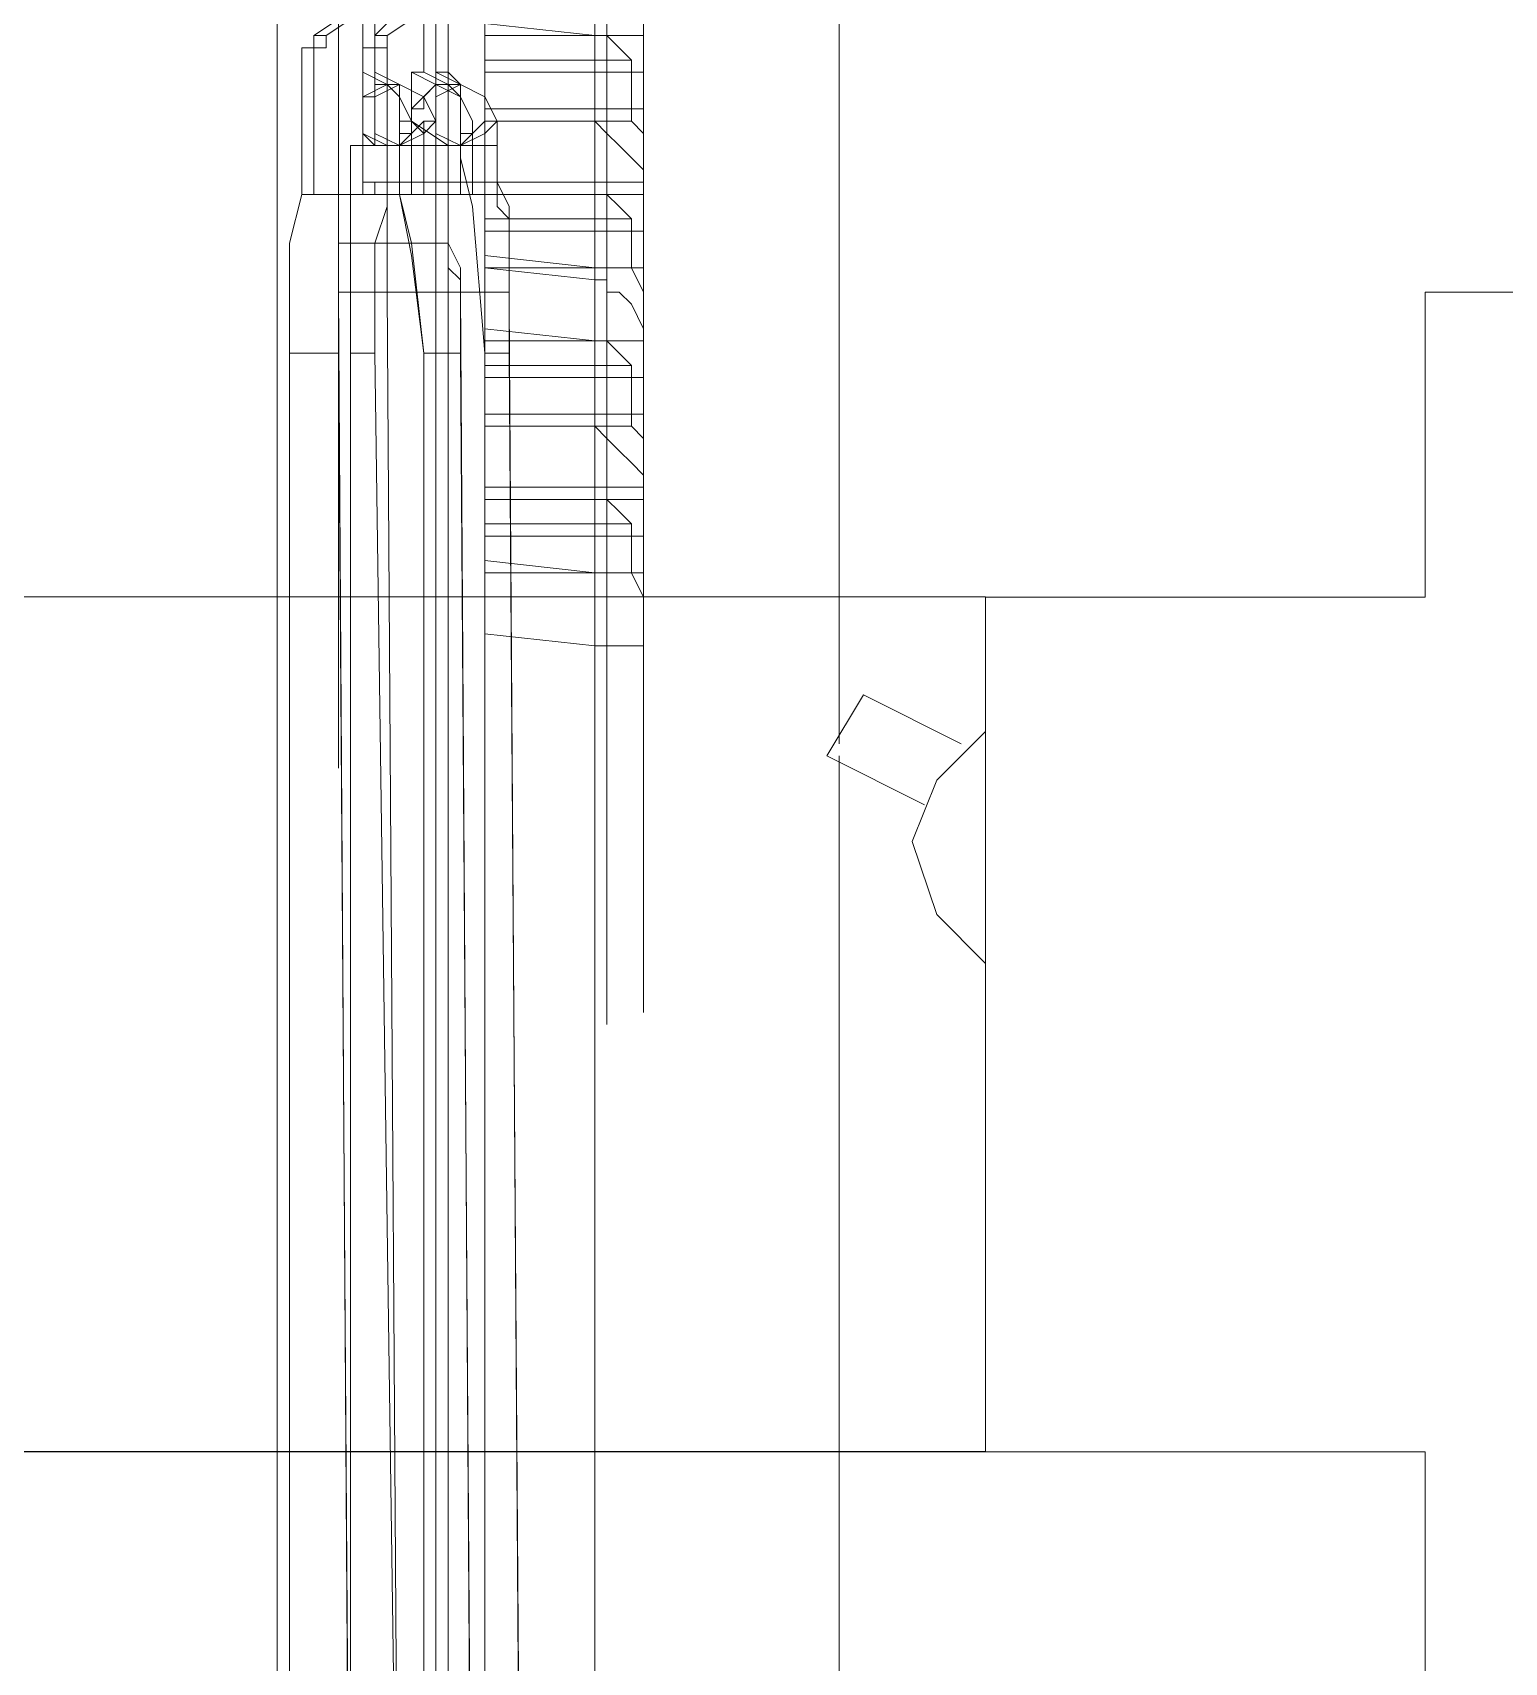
# Model space of a CAD drawing. Header units: millimetres. Extents: x 2991 to 3503, y 2795 to 2987.
# Drawn here: x 3360.063 to 3362.05, y 2821.825 to 2824.025 of the extents above; entities that cross this region are included whole.
import ezdxf

# ---------------------------------------------------------------- set-up
doc = ezdxf.new("R2010")
doc.units = ezdxf.units.MM
doc.layers.add('PDF_Geometry', color=7, linetype='Continuous')

# ---------------------------------------------------------------- blocks, each defined once
blk = doc.blocks.new('06 Vista Lateral - 3 modulo')
at = {"layer": 'PDF_Geometry', "color": 0, "lineweight": 18}
for points in [[(-0.158166, 1.557412), (-0.158166, 1.038066), (-0.158166, 1.037425), (-0.158166, 0.518078), (-0.158166, 0.517438), (-0.158807, 0.517438)], [(-0.140232, 1.021413), (-0.140232, 0.993243), (-0.145356, 0.993243), (-0.145356, 0.658323)], [(-0.158166, 1.016929), (-0.158166, 0.562901)], [(-0.168414, 1.013086), (-0.167774, 1.013086), (-0.167133, 1.012458), (-0.167133, 1.00989), (-0.166493, 1.003491), (-0.166493, 0.531529), (-0.167133, 0.525124), (-0.167774, 0.522562), (-0.174813, 0.522562), (-0.174813, 0.534732), (-0.174813, 0.544333)], [(-0.166493, 1.003491), (-0.167133, 1.00989), (-0.167133, 1.012458), (-0.167774, 1.013086), (-0.167133, 1.013727), (-0.167133, 1.013086), (-0.166493, 1.01053), (-0.165852, 1.003491), (-0.166493, 1.003491), (-0.165852, 1.003491), (-0.165852, 0.531529), (-0.166493, 0.531529)], [(-0.174813, 0.577633), (-0.174813, 1.009256), (-0.174172, 1.009256)], [(-0.163931, 0.699303), (-0.158166, 0.699303), (-0.163931, 0.699943), (-0.163931, 0.6961), (-0.158166, 0.69546)], [(-0.173532, 0.694819), (-0.173532, 0.687133), (-0.174172, 0.684571), (-0.174172, 0.580835), (-0.173532, 0.578914), (-0.168414, 0.578914), (-0.167774, 0.580835), (-0.167133, 0.587234), (-0.167133, 0.678807), (-0.167774, 0.684571), (-0.168414, 0.687133)], [(-0.169055, 0.694819), (-0.169695, 0.694819), (-0.170336, 0.694819), (-0.170336, 0.687133), (-0.170336, 0.694819), (-0.169055, 0.694819), (-0.169055, 0.687133), (-0.168414, 0.687133), (-0.167774, 0.683931), (-0.167133, 0.678807), (-0.167133, 0.587234), (-0.167774, 0.580195)], [(-0.158166, 0.691617), (-0.163931, 0.691617), (-0.163931, 0.687774), (-0.158166, 0.687774)], [(-0.163931, 0.690976), (-0.158166, 0.690976)], [(-0.173532, 0.578914), (-0.174172, 0.580835), (-0.174172, 0.587234), (-0.170976, 0.587234), (-0.170976, 0.580835), (-0.170336, 0.580195), (-0.170336, 0.578914), (-0.170336, 0.580195), (-0.170976, 0.580835), (-0.170976, 0.587234), (-0.17161, 0.678807), (-0.17161, 0.687133), (-0.170976, 0.687133), (-0.17161, 0.687133), (-0.17161, 0.678807), (-0.174172, 0.678807), (-0.174172, 0.587234)], [(-0.173532, 0.687133), (-0.174172, 0.684571), (-0.174172, 0.678807)], [(-0.172891, 0.687133), (-0.169055, 0.687133)], [(-0.167774, 0.580835), (-0.170976, 0.580835), (-0.170976, 0.583397), (-0.17161, 0.682009), (-0.17161, 0.684571), (-0.167774, 0.684571)], [(-0.163931, 0.68329), (-0.158166, 0.68329), (-0.163931, 0.683931), (-0.163931, 0.680088), (-0.158166, 0.679447)], [(-0.158166, 0.675604), (-0.163931, 0.675604), (-0.163931, 0.671774), (-0.158166, 0.671774)], [(-0.163931, 0.674976), (-0.158166, 0.674976)], [(-0.163931, 0.66729), (-0.158166, 0.66729), (-0.163931, 0.667931), (-0.163931, 0.664088), (-0.158166, 0.663447)], [(-0.138951, 0.658323), (-0.144075, 0.660885), (-0.145997, 0.657683), (-0.140873, 0.655121)], [(-0.13767, 0.646794), (-0.140232, 0.649356), (-0.141513, 0.653199), (-0.140232, 0.656402), (-0.13767, 0.658964)], [(-0.145356, 0.657683), (-0.145356, 0.563541)]]:
    blk.add_lwpolyline(points, dxfattribs=at)
at = {"layer": 'PDF_Geometry', "color": 0, "lineweight": 5}
for points in [[(-0.17161, 0.657042), (-0.17161, 0.755014)], [(-0.163931, 0.645513), (-0.163931, 0.743485)], [(-0.155604, 0.742204), (-0.155604, 0.644232)], [(-0.157526, 0.740923), (-0.157526, 0.643592)], [(-0.170976, 0.699303), (-0.170336, 0.699303), (-0.170336, 0.693538), (-0.169055, 0.692898), (-0.169055, 0.689695), (-0.170336, 0.690336), (-0.170336, 0.692257), (-0.169695, 0.692257), (-0.169695, 0.692898), (-0.169055, 0.692898), (-0.170336, 0.693538)], [(-0.167774, 0.693538), (-0.166493, 0.692898), (-0.165852, 0.692898), (-0.167133, 0.693538), (-0.167133, 0.699303)], [(-0.168414, 0.696741), (-0.169695, 0.69546), (-0.169695, 0.694819), (-0.169055, 0.694819), (-0.169055, 0.69546), (-0.167133, 0.696741)], [(-0.166493, 0.699303), (-0.166493, 0.693538), (-0.165852, 0.693538), (-0.165852, 0.689695), (-0.165212, 0.689695), (-0.165212, 0.689055), (-0.164571, 0.686493), (-0.163931, 0.678807), (-0.163931, 0.587234), (-0.164571, 0.579554), (-0.165212, 0.576992), (-0.165212, 0.576352), (-0.170976, 0.576352), (-0.170976, 0.689695)], [(-0.170336, 0.699303), (-0.170336, 0.692257), (-0.169055, 0.692898), (-0.168414, 0.692898), (-0.169695, 0.693538), (-0.169695, 0.689695), (-0.167774, 0.689695), (-0.167774, 0.693538), (-0.167133, 0.693538), (-0.167133, 0.699303), (-0.168414, 0.699303)], [(-0.169695, 0.687774), (-0.167133, 0.687774), (-0.167133, 0.687133), (-0.167133, 0.690976), (-0.167774, 0.690336), (-0.168414, 0.689695), (-0.169695, 0.690336), (-0.169695, 0.692257), (-0.168414, 0.692898), (-0.169695, 0.693538), (-0.169695, 0.699303)], [(-0.156245, 0.699303), (-0.155604, 0.698022), (-0.155604, 0.69546), (-0.158166, 0.69546), (-0.163931, 0.6961), (-0.163931, 0.691617)], [(-0.158166, 0.698662), (-0.157526, 0.698662), (-0.157526, 0.698022), (-0.156885, 0.698022), (-0.156245, 0.696741), (-0.155604, 0.6961), (-0.155604, 0.69546), (-0.163931, 0.69546)], [(-0.172891, 0.69546), (-0.170976, 0.696741), (-0.170336, 0.696741), (-0.172251, 0.69546)], [(-0.169055, 0.69546), (-0.169695, 0.69546)], [(-0.156245, 0.690976), (-0.158166, 0.690976), (-0.158166, 0.69546), (-0.157526, 0.69546), (-0.156885, 0.694819), (-0.156245, 0.694179), (-0.156245, 0.690976), (-0.155604, 0.690336), (-0.155604, 0.687774), (-0.158166, 0.687774), (-0.163931, 0.687774), (-0.163931, 0.687133), (-0.155604, 0.687133), (-0.155604, 0.685212), (-0.155604, 0.68329), (-0.158166, 0.68329), (-0.156245, 0.68329)], [(-0.155604, 0.69546), (-0.155604, 0.693538)], [(-0.172891, 0.694819), (-0.172251, 0.694819)], [(-0.163931, 0.694179), (-0.156245, 0.694179)], [(-0.166493, 0.693538), (-0.165212, 0.692898), (-0.165852, 0.693538)], [(-0.158166, 0.691617), (-0.155604, 0.691617), (-0.155604, 0.693538), (-0.163931, 0.693538)], [(-0.167774, 0.689695), (-0.165852, 0.689695), (-0.165852, 0.692898), (-0.165212, 0.692257), (-0.164571, 0.690976), (-0.164571, 0.690336), (-0.165212, 0.690336), (-0.165212, 0.689695), (-0.167133, 0.689695), (-0.167133, 0.690336), (-0.167774, 0.690976), (-0.167774, 0.691617), (-0.167133, 0.691617), (-0.167133, 0.692257), (-0.166493, 0.692898), (-0.165852, 0.692898), (-0.165212, 0.692898), (-0.166493, 0.692257), (-0.166493, 0.690336), (-0.165212, 0.689695), (-0.164571, 0.690336), (-0.163931, 0.690976), (-0.16329, 0.690976), (-0.163931, 0.690336), (-0.165212, 0.689695), (-0.165212, 0.687133), (-0.167133, 0.687133), (-0.167133, 0.689695)], [(-0.167774, 0.691617), (-0.166493, 0.692898), (-0.165212, 0.692257), (-0.164571, 0.690976)], [(-0.170336, 0.687774), (-0.167774, 0.687774), (-0.167774, 0.687133), (-0.167774, 0.690976), (-0.167774, 0.687133), (-0.168414, 0.687133), (-0.168414, 0.689695), (-0.169055, 0.689695), (-0.169055, 0.686493), (-0.169695, 0.684571), (-0.169695, 0.678807), (-0.168414, 0.587234), (-0.170976, 0.587234), (-0.170976, 0.678807)], [(-0.167133, 0.690976), (-0.166493, 0.690976), (-0.167133, 0.690336), (-0.168414, 0.689695), (-0.169055, 0.689695), (-0.169055, 0.686493), (-0.169695, 0.684571), (-0.169695, 0.678807), (-0.170976, 0.678807), (-0.170976, 0.689695), (-0.170336, 0.689695)], [(-0.169695, 0.689695), (-0.170336, 0.689695), (-0.170336, 0.690336), (-0.169695, 0.689695), (-0.168414, 0.689695), (-0.168414, 0.690336), (-0.167774, 0.690336), (-0.167774, 0.690976), (-0.168414, 0.690976)], [(-0.166493, 0.690976), (-0.166493, 0.687133), (-0.166493, 0.687774), (-0.167774, 0.687774), (-0.167774, 0.687133), (-0.167133, 0.687133), (-0.167774, 0.687133), (-0.167133, 0.687133)], [(-0.163931, 0.585953), (-0.163931, 0.587234), (-0.163931, 0.678807), (-0.16265, 0.678807), (-0.16265, 0.686493), (-0.16329, 0.687774), (-0.16329, 0.689695), (-0.165212, 0.689695), (-0.165852, 0.689695), (-0.167774, 0.690976)], [(-0.166493, 0.687774), (-0.163931, 0.687774), (-0.163931, 0.687133), (-0.163931, 0.690976), (-0.158166, 0.690976), (-0.157526, 0.690336), (-0.156885, 0.689695), (-0.156245, 0.689055), (-0.155604, 0.688414), (-0.155604, 0.687133)], [(-0.164571, 0.687133), (-0.164571, 0.690976), (-0.164571, 0.687133)], [(-0.16329, 0.687133), (-0.16329, 0.690976)], [(-0.163931, 0.689695), (-0.163931, 0.687133), (-0.16329, 0.687133), (-0.16329, 0.686493), (-0.16265, 0.685852), (-0.16265, 0.681369), (-0.162009, 0.583397), (-0.162009, 0.578273), (-0.167774, 0.578273), (-0.168414, 0.575071), (-0.168414, 0.578273), (-0.167774, 0.578273), (-0.167774, 0.577633), (-0.168414, 0.577633), (-0.169055, 0.577633), (-0.169695, 0.577633)], [(-0.168414, 0.689695), (-0.169055, 0.689695)], [(-0.16329, 0.689695), (-0.16329, 0.687774), (-0.16265, 0.686493), (-0.16265, 0.678807), (-0.162009, 0.587234), (-0.162009, 0.576992), (-0.16265, 0.576352), (-0.165212, 0.576352), (-0.165212, 0.576992), (-0.164571, 0.579554), (-0.163931, 0.587234), (-0.162009, 0.587234), (-0.162009, 0.576992), (-0.16265, 0.576352)], [(-0.165212, 0.689695), (-0.165212, 0.689055), (-0.164571, 0.686493), (-0.163931, 0.678807)], [(-0.169695, 0.687133), (-0.169695, 0.687774), (-0.170336, 0.687774), (-0.170336, 0.687133)], [(-0.167133, 0.687774), (-0.167774, 0.687774), (-0.165212, 0.687774), (-0.165212, 0.687133), (-0.165852, 0.687133), (-0.165852, 0.684571), (-0.165212, 0.68329), (-0.165212, 0.678807), (-0.167133, 0.678807)], [(-0.163931, 0.687774), (-0.165212, 0.687774)], [(-0.167774, 0.578273), (-0.168414, 0.578273), (-0.168414, 0.583397), (-0.169055, 0.682009), (-0.16265, 0.682009), (-0.169055, 0.682009), (-0.169055, 0.687133), (-0.168414, 0.687133), (-0.169055, 0.687133), (-0.168414, 0.687133), (-0.169055, 0.687133)], [(-0.168414, 0.687133), (-0.165852, 0.687133), (-0.165212, 0.687133), (-0.165852, 0.687133), (-0.165852, 0.684571), (-0.165212, 0.68329), (-0.165212, 0.678807), (-0.164571, 0.587234), (-0.164571, 0.579554), (-0.165212, 0.578914)], [(-0.155604, 0.685212), (-0.163931, 0.685212), (-0.163931, 0.687133), (-0.164571, 0.687133), (-0.163931, 0.687133), (-0.165212, 0.687133)], [(-0.163931, 0.685852), (-0.156245, 0.685852)], [(-0.163931, 0.685212), (-0.163931, 0.683931)], [(-0.167774, 0.684571), (-0.165852, 0.684571), (-0.165852, 0.68329), (-0.165212, 0.68265), (-0.165212, 0.682009), (-0.164571, 0.583397), (-0.164571, 0.580835), (-0.167774, 0.580835)], [(-0.163931, 0.675604), (-0.163931, 0.680088), (-0.158166, 0.679447), (-0.155604, 0.679447), (-0.155604, 0.677526), (-0.155604, 0.675604), (-0.158166, 0.675604)], [(-0.158166, 0.674976), (-0.163931, 0.674976), (-0.158166, 0.674976), (-0.158166, 0.679447), (-0.157526, 0.679447), (-0.156885, 0.678807), (-0.156245, 0.678166), (-0.156245, 0.674976)], [(-0.163931, 0.679447), (-0.155604, 0.679447)], [(-0.163931, 0.678166), (-0.156245, 0.678166)], [(-0.163931, 0.677526), (-0.155604, 0.677526)], [(-0.156245, 0.66729), (-0.156245, 0.669852), (-0.156885, 0.670493), (-0.157526, 0.671133), (-0.157526, 0.671774), (-0.158166, 0.671774), (-0.155604, 0.671774), (-0.155604, 0.674323), (-0.156245, 0.674976), (-0.158166, 0.674976), (-0.157526, 0.674323), (-0.156885, 0.673689), (-0.156245, 0.673055), (-0.155604, 0.672414), (-0.155604, 0.671133), (-0.163931, 0.671133)], [(-0.163931, 0.667931), (-0.163931, 0.671774), (-0.158166, 0.671774), (-0.158166, 0.600684), (-0.157526, 0.600684), (-0.157526, 0.600044), (-0.156885, 0.600044), (-0.156245, 0.599403), (-0.155604, 0.598122), (-0.155604, 0.597482)], [(-0.155604, 0.671133), (-0.155604, 0.669212)], [(-0.163931, 0.669852), (-0.156245, 0.669852)], [(-0.158166, 0.663447), (-0.155604, 0.663447), (-0.155604, 0.666009), (-0.156245, 0.66729), (-0.158166, 0.66729), (-0.155604, 0.66729), (-0.155604, 0.669212), (-0.163931, 0.669212)]]:
    blk.add_lwpolyline(points, dxfattribs=at)
for points in [[(-0.172251, 0.694819), (-0.172891, 0.694819), (-0.172891, 0.69546), (-0.172251, 0.69546)], [(-0.167774, 0.690976), (-0.168414, 0.692257), (-0.169055, 0.692898), (-0.168414, 0.692257)], [(-0.168414, 0.689695), (-0.168414, 0.692898), (-0.167133, 0.692257), (-0.166493, 0.690976), (-0.167133, 0.690336)], [(-0.165212, 0.689695), (-0.165212, 0.692898), (-0.163931, 0.692257), (-0.16329, 0.690976), (-0.163931, 0.690336)], [(-0.155604, 0.679447), (-0.155604, 0.682009), (-0.156245, 0.68329), (-0.156245, 0.685852), (-0.156885, 0.686493), (-0.157526, 0.687133), (-0.157526, 0.687774), (-0.158166, 0.687774), (-0.158166, 0.68265), (-0.157526, 0.68265), (-0.157526, 0.682009), (-0.156885, 0.682009), (-0.156245, 0.681369), (-0.155604, 0.680088)], [(-0.158166, 0.68265), (-0.163931, 0.68329)]]:
    blk.add_lwpolyline(points, close=True, dxfattribs=at)
at = {"layer": 'PDF_Geometry', "color": 0, "lineweight": 18}
for points in [[(-0.172891, 0.694819), (-0.172891, 0.687133), (-0.173532, 0.687133), (-0.173532, 0.694819), (-0.172891, 0.694819), (-0.173532, 0.694819)], [(-0.17161, 0.682009), (-0.167774, 0.682009)], [(-0.078116, 0.663447), (-0.078116, 0.626305), (-0.076194, 0.626305), (-0.076194, 0.627586), (-0.072351, 0.627586), (-0.072351, 0.607089), (-0.081318, 0.607089), (-0.088364, 0.605168), (-0.114625, 0.605168), (-0.114625, 0.62118), (-0.13767, 0.62118), (-0.13767, 0.666009), (-0.114625, 0.666009), (-0.114625, 0.682009), (-0.088364, 0.682009), (-0.081318, 0.680088), (-0.072351, 0.680088), (-0.072351, 0.666009), (-0.074273, 0.663447)]]:
    blk.add_lwpolyline(points, close=True, dxfattribs=at)

msp = doc.modelspace()

# ---------------------------------------------------------------- linework, layer by layer
at = {"color": 0}
for p, q in [((3361.3494, 2823.2629), (3359.4782, 2823.2633)), ((3361.3494, 2822.1092), (3359.5725, 2822.1092))]:
    msp.add_line(p, q, dxfattribs=at)

# ---------------------------------------------------------------- block references
at = {"xscale": 25.7386740875625, "yscale": 25.7386740875625, "zscale": 25.7386740875625}
msp.add_blockref('06 Vista Lateral - 3 modulo', (3364.8929, 2806.1207), dxfattribs=at)

doc.saveas('drawing.dxf')
